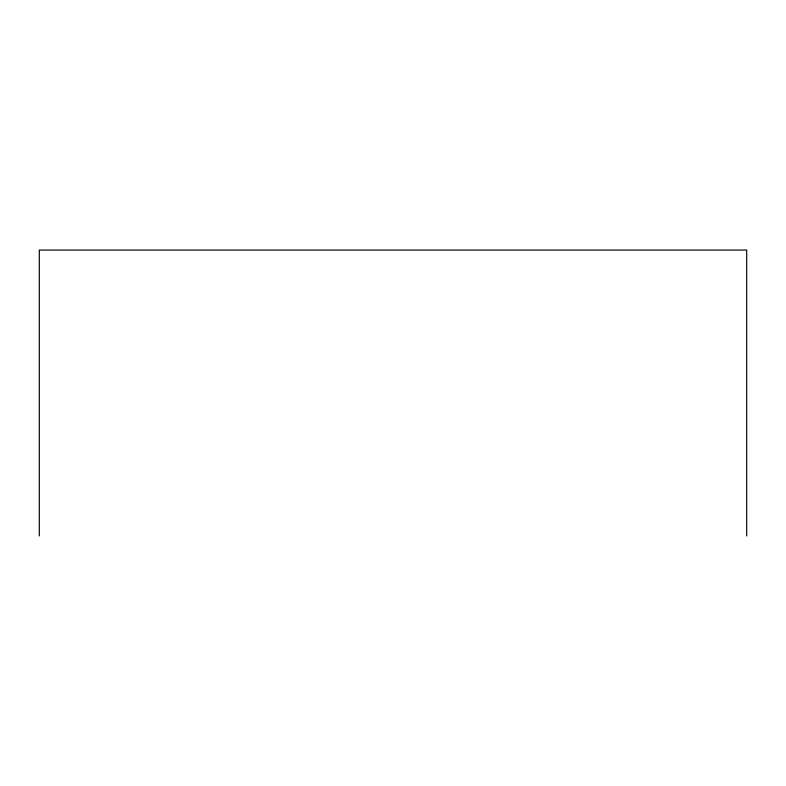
<?xml version="1.0" encoding="UTF-8"?>
<svg xmlns="http://www.w3.org/2000/svg" width="786" height="786" viewBox="0 0 786 786"><rect width="100%" height="100%" fill="white"/><g stroke="black" fill="none" stroke-linecap="round" stroke-linejoin="round"><path stroke-width="1.18" d="M746.7 535.954L746.7 250.046L39.3 250.046L39.3 535.954"/></g></svg>
